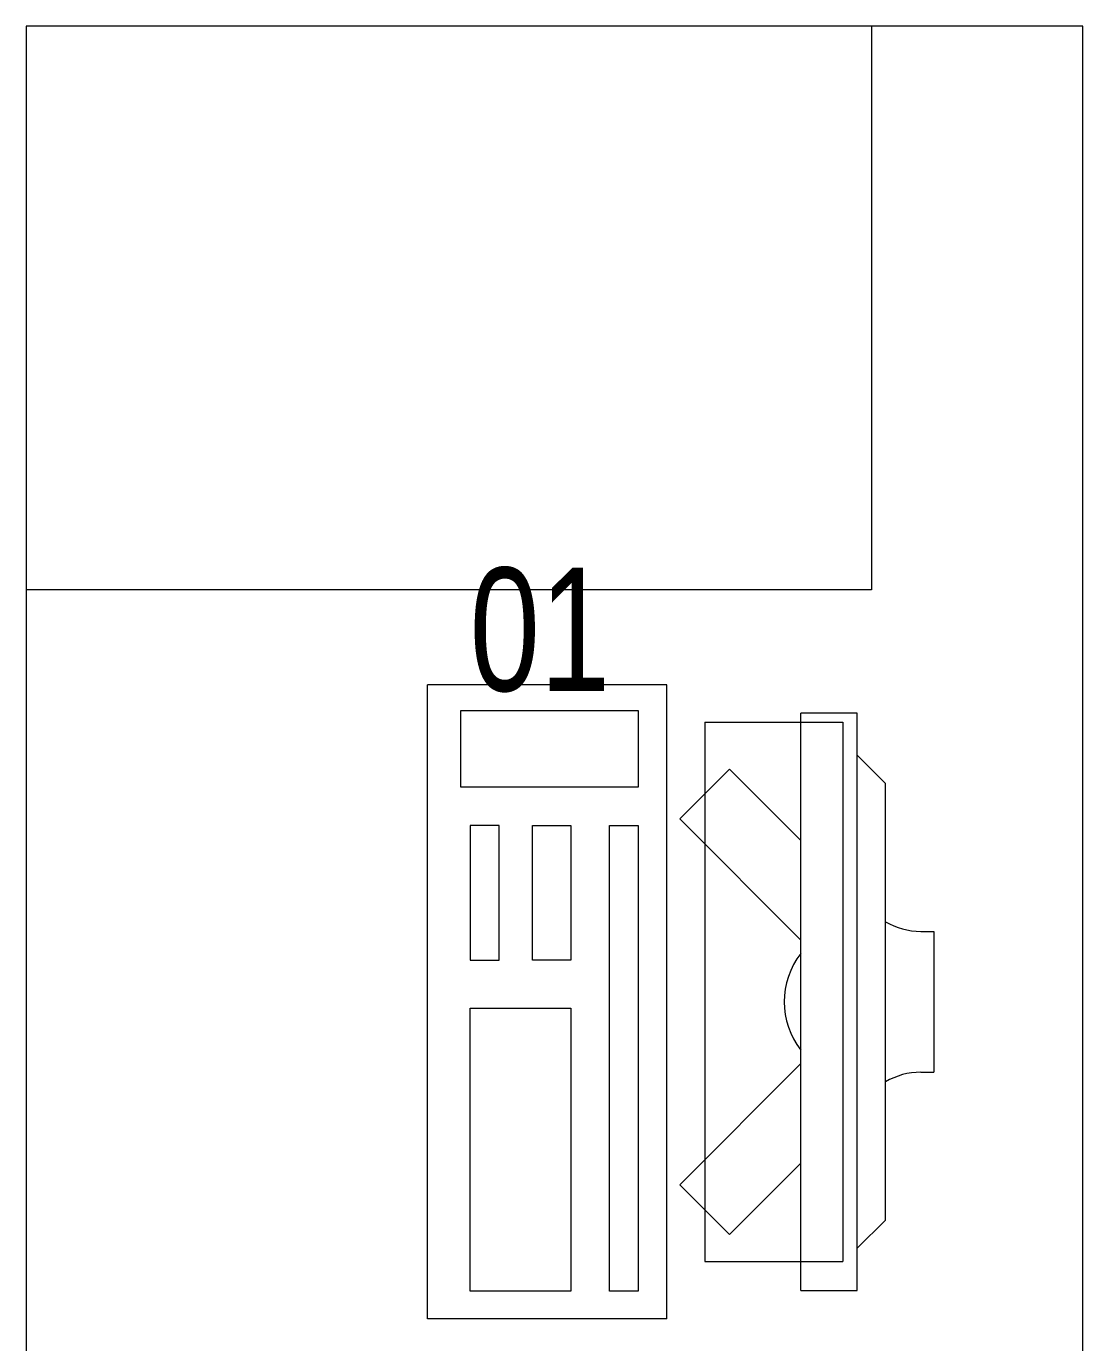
# Model space of a CAD drawing. Header units: millimetres. Extents: x -160614 to 59925, y -157025 to 0.
# Drawn here: x -31447 to -30697, y -103177 to -102243 of the extents above; entities that cross this region are included whole.
import ezdxf

# ---------------------------------------------------------------- set-up
doc = ezdxf.new("R2010")
doc.units = ezdxf.units.MM
doc.header["$LTSCALE"] = 8
doc.linetypes.add('HIDDEN', pattern=[9.525, 6.35, -3.175])
doc.layers.get('0').update_dxf_attribs({"color": 9, "lineweight": 5})
doc.layers.add('72_EGR_EQP_TAG', color=9, linetype='Continuous', lineweight=5)
doc.layers.add('LOADING', color=9, linetype='Continuous', lineweight=5)
doc.layers.get('0').off()
doc.layers.get('0').freeze()
doc.styles.add('X3G_ENTITY_257CFD', font='swisscl.ttf', dxfattribs={"height": 200})

# ---------------------------------------------------------------- blocks, each defined once
blk = doc.blocks.new('ITCWLS1-P')
at = {"layer": 'LOADING'}
for p, q in [((-0.17, 0.45), (-0.17, 0)), ((-0.17, 0.45), (0, 0.45)), ((0, 0.45), (0, 0)), ((-0.26509, 0.43, 0), (-0.30509, 0.43, 0)), ((-0.30509, 0.43, 0), (-0.30509, 0.02, 0)), ((-0.26509, 0.43, 0), (-0.26509, 0.02, 0)), ((-0.14957, 0.43047), (-0.12914, 0.43047)), ((-0.12914, 0.43047), (-0.12914, 0.40893)), ((-0.197, 0.40939), (-0.295, 0.40939)), ((-0.295, 0.02639), (-0.295, 0.40939)), ((-0.197, 0.02639), (-0.197, 0.40939)), ((-0.32509, 0.38, 0), (-0.30509, 0.4, 0)), ((-0.32509, 0.38, 0), (-0.32509, 0.07, 0)), ((-0.35032, 0.275), (-0.35961, 0.275)), ((-0.35961, 0.175), (-0.35961, 0.275)), ((-0.35032, 0.175), (-0.35961, 0.175)), ((-0.32509, 0.07, 0), (-0.30509, 0.05, 0)), ((-0.30509, 0.02, 0), (-0.26509, 0.02, 0)), ((-0.197, 0.02639), (-0.295, 0.02639)), ((-0.17, 0), (0, 0))]:
    blk.add_line(p, q, dxfattribs=at)
at = {"layer": 'LOADING', "extrusion": (2.48281e-10, 3.18408e-10, -1)}
for p, q in [((-0.26509, 0.33952), (-0.21443, 0.39019)), ((-0.17907, 0.35483), (-0.21443, 0.39019)), ((-0.26509, 0.26881), (-0.17907, 0.35483))]:
    blk.add_line(p, q, dxfattribs=at)
at = {"layer": 'LOADING', "extrusion": (2.48281e-10, -3.18408e-10, -1)}
for p, q in [((-0.26509, 0.18119), (-0.17907, 0.09517)), ((-0.26509, 0.11048), (-0.21443, 0.05981)), ((-0.17907, 0.09517), (-0.21443, 0.05981))]:
    blk.add_line(p, q, dxfattribs=at)
at = {"layer": 'LOADING'}
for points in [[(-0.12914, 0.40893), (-0.12914, 0.09996), (-0.14957, 0.09996), (-0.14957, 0.43047)], [(-0.14957, 0.09997), (-0.14957, 0.09997), (-0.14957, 0.09997), (-0.14957, 0.09997), (-0.14957, 0.09997), (-0.14957, 0.09997), (-0.14957, 0.09997), (-0.14957, 0.09997), (-0.14957, 0.09997)], [(-0.14957, 0.09997), (-0.14957, 0.09997), (-0.14957, 0.09997), (-0.14957, 0.09997), (-0.14957, 0.09997), (-0.14957, 0.09997), (-0.14957, 0.09997), (-0.14957, 0.09997), (-0.14957, 0.09997), (-0.14957, 0.09997), (-0.14957, 0.09997), (-0.14957, 0.09997), (-0.14957, 0.09997), (-0.14957, 0.09997), (-0.14957, 0.09997), (-0.14957, 0.09997), (-0.14957, 0.09997), (-0.14957, 0.09997)], [(-0.14957, 0.09996), (-0.14957, 0.09996), (-0.14957, 0.09996), (-0.14957, 0.09996), (-0.14957, 0.09996), (-0.14957, 0.09996), (-0.14957, 0.09996), (-0.14957, 0.09996), (-0.14957, 0.09996), (-0.14957, 0.09996)], [(-0.14957, 0.09996), (-0.14957, 0.09996), (-0.14957, 0.09996), (-0.14957, 0.09996), (-0.14957, 0.09996), (-0.14957, 0.09996), (-0.14957, 0.09996)], [(-0.14957, 0.09997), (-0.14957, 0.09997), (-0.14957, 0.09997), (-0.14957, 0.09997), (-0.14957, 0.09997), (-0.14957, 0.09997), (-0.14957, 0.09997), (-0.14957, 0.09997), (-0.14957, 0.09997), (-0.14957, 0.09997)], [(-0.14957, 0.09997), (-0.14957, 0.09997), (-0.14957, 0.09997), (-0.14957, 0.09997), (-0.14957, 0.09997), (-0.14957, 0.09997), (-0.14957, 0.09997), (-0.14957, 0.09997), (-0.14957, 0.09997), (-0.14957, 0.09997), (-0.14957, 0.09997), (-0.14957, 0.09997), (-0.14957, 0.09997), (-0.14957, 0.09997), (-0.14957, 0.09997)], [(-0.14957, 0.09997), (-0.14957, 0.09997), (-0.14957, 0.09997), (-0.14957, 0.09997), (-0.14957, 0.09997), (-0.14957, 0.09997), (-0.14957, 0.09997), (-0.14957, 0.09997), (-0.14957, 0.09997), (-0.14957, 0.09997)], [(-0.14957, 0.09997), (-0.14957, 0.09997), (-0.14957, 0.09997), (-0.14957, 0.09997), (-0.14957, 0.09997), (-0.14957, 0.09997), (-0.14957, 0.09997), (-0.14957, 0.09997), (-0.14957, 0.09997), (-0.14957, 0.09997)], [(-0.14957, 0.09996), (-0.14957, 0.09996), (-0.14957, 0.09996), (-0.14957, 0.09996), (-0.14957, 0.09996), (-0.14957, 0.09996), (-0.14957, 0.09996), (-0.14957, 0.09996), (-0.14957, 0.09996), (-0.14957, 0.09996), (-0.14957, 0.09996), (-0.14957, 0.09996), (-0.14957, 0.09996), (-0.14957, 0.09996), (-0.14957, 0.09996), (-0.14957, 0.09996), (-0.14957, 0.09996), (-0.14957, 0.09996), (-0.14957, 0.09997), (-0.14957, 0.09997), (-0.14957, 0.09997), (-0.14957, 0.09997), (-0.14957, 0.09997), (-0.14957, 0.09997), (-0.14957, 0.09997), (-0.14957, 0.09997), (-0.14957, 0.09997), (-0.14957, 0.09997), (-0.14957, 0.09997), (-0.14957, 0.09997), (-0.14957, 0.09997), (-0.14957, 0.09997), (-0.14956, 0.09997), (-0.14956, 0.09997), (-0.14956, 0.09997), (-0.14956, 0.09996), (-0.14956, 0.09996), (-0.14956, 0.09996), (-0.14956, 0.09996), (-0.14956, 0.09996), (-0.14956, 0.09996), (-0.14956, 0.09996), (-0.14956, 0.09996), (-0.14956, 0.09996), (-0.14956, 0.09996), (-0.14956, 0.09996), (-0.14956, 0.09996), (-0.14956, 0.09996), (-0.14957, 0.09996), (-0.14957, 0.09996), (-0.14957, 0.09996), (-0.14957, 0.09996), (-0.14957, 0.09996), (-0.14957, 0.09996)], [(-0.14957, 0.09996), (-0.14957, 0.09996), (-0.14957, 0.09996), (-0.14957, 0.09996), (-0.14957, 0.09996), (-0.14957, 0.09996), (-0.14957, 0.09996), (-0.14957, 0.09996), (-0.14957, 0.09996), (-0.14957, 0.09996), (-0.14957, 0.09997), (-0.14957, 0.09997), (-0.14957, 0.09997), (-0.14957, 0.09996), (-0.14957, 0.09996), (-0.14957, 0.09996), (-0.14957, 0.09996), (-0.14957, 0.09996), (-0.14957, 0.09996), (-0.14957, 0.09997), (-0.14957, 0.09997), (-0.14957, 0.09997), (-0.14957, 0.09997), (-0.14957, 0.09997), (-0.14957, 0.09997), (-0.14957, 0.09997), (-0.14957, 0.09997), (-0.14957, 0.09997), (-0.14957, 0.09997), (-0.14957, 0.09997), (-0.14957, 0.09997), (-0.14957, 0.09997), (-0.14957, 0.09997), (-0.14957, 0.09997), (-0.14957, 0.09997), (-0.14957, 0.09997), (-0.14957, 0.09997), (-0.14957, 0.09997), (-0.14957, 0.09997), (-0.14957, 0.09997), (-0.14957, 0.09997), (-0.14957, 0.09997), (-0.14957, 0.09997), (-0.14957, 0.09997), (-0.14957, 0.09997), (-0.14957, 0.09997), (-0.14957, 0.09997), (-0.14957, 0.09997), (-0.14957, 0.09997), (-0.14957, 0.09997), (-0.14957, 0.09997), (-0.14957, 0.09997), (-0.14957, 0.09997), (-0.14957, 0.09997), (-0.14957, 0.09997), (-0.14957, 0.09997), (-0.14957, 0.09997), (-0.14957, 0.09997), (-0.14957, 0.09997), (-0.14957, 0.09997), (-0.14957, 0.09997), (-0.14957, 0.09997), (-0.14957, 0.09997), (-0.14957, 0.09997), (-0.14957, 0.09997), (-0.14957, 0.09997), (-0.14957, 0.09997), (-0.14957, 0.09997), (-0.14957, 0.09997), (-0.14957, 0.09997), (-0.14957, 0.09997), (-0.14957, 0.09997), (-0.14957, 0.09997), (-0.14957, 0.09997), (-0.14957, 0.09997), (-0.14957, 0.09997), (-0.14957, 0.09997), (-0.14957, 0.09997), (-0.14957, 0.09997), (-0.14957, 0.09997), (-0.14956, 0.09997), (-0.14957, 0.09997), (-0.14957, 0.09997), (-0.14957, 0.09997), (-0.14957, 0.09997), (-0.14956, 0.09997), (-0.14957, 0.09997), (-0.14957, 0.09997), (-0.14957, 0.09997), (-0.14957, 0.09997), (-0.14957, 0.09997), (-0.14957, 0.09997), (-0.14957, 0.09997), (-0.14957, 0.09997), (-0.14957, 0.09997), (-0.14957, 0.09997), (-0.14956, 0.09997), (-0.14957, 0.09996), (-0.14957, 0.09996), (-0.14957, 0.09996), (-0.14956, 0.09996), (-0.14957, 0.09996), (-0.14957, 0.09996), (-0.14957, 0.09996), (-0.14957, 0.09996), (-0.14957, 0.09996), (-0.14957, 0.09996), (-0.14957, 0.09996), (-0.14957, 0.09996), (-0.14957, 0.09996), (-0.14957, 0.09996)], [(-0.14957, 0.09996), (-0.14957, 0.09996), (-0.14957, 0.09996), (-0.14957, 0.09996), (-0.14957, 0.09996), (-0.14957, 0.09996), (-0.14957, 0.09996), (-0.14957, 0.09996)], [(-0.14957, 0.09996), (-0.14957, 0.09996), (-0.14957, 0.09996), (-0.14957, 0.09996), (-0.14957, 0.09996), (-0.14957, 0.09996), (-0.14957, 0.09996), (-0.14957, 0.09996), (-0.14957, 0.09996), (-0.14957, 0.09996), (-0.14957, 0.09996), (-0.14957, 0.09996), (-0.14957, 0.09996), (-0.14957, 0.09996), (-0.14957, 0.09996), (-0.14957, 0.09996), (-0.14957, 0.09996), (-0.14957, 0.09996), (-0.14957, 0.09996), (-0.14957, 0.09996), (-0.14957, 0.09996), (-0.14957, 0.09996), (-0.14957, 0.09996), (-0.14957, 0.09996), (-0.14957, 0.09996), (-0.14957, 0.09996), (-0.14957, 0.09996), (-0.14957, 0.09996), (-0.14957, 0.09996), (-0.14957, 0.09996), (-0.14957, 0.09996), (-0.14957, 0.09996), (-0.14957, 0.09996), (-0.14957, 0.09996), (-0.14957, 0.09996), (-0.14957, 0.09996), (-0.14957, 0.09996), (-0.14957, 0.09996), (-0.14957, 0.09996), (-0.14957, 0.09996), (-0.14957, 0.09996), (-0.14957, 0.09996), (-0.14957, 0.09996), (-0.14957, 0.09996), (-0.14957, 0.09996), (-0.14957, 0.09996), (-0.14957, 0.09996), (-0.14957, 0.09996), (-0.14956, 0.09996), (-0.14956, 0.09996), (-0.14956, 0.09996), (-0.14956, 0.09996), (-0.14957, 0.09996), (-0.14957, 0.09996), (-0.14957, 0.09996), (-0.14957, 0.09996), (-0.14957, 0.09996), (-0.14957, 0.09996), (-0.14956, 0.09996), (-0.14957, 0.09996), (-0.14957, 0.09996), (-0.14957, 0.09996), (-0.14957, 0.09996), (-0.14957, 0.09996), (-0.14957, 0.09996), (-0.14957, 0.09996), (-0.14957, 0.09996), (-0.14957, 0.09996), (-0.14957, 0.09996), (-0.14956, 0.09996), (-0.14956, 0.09996), (-0.14957, 0.09996), (-0.14957, 0.09996), (-0.14957, 0.09996), (-0.14957, 0.09996), (-0.14957, 0.09996), (-0.14957, 0.09996), (-0.14957, 0.09996), (-0.14957, 0.09996), (-0.14957, 0.09996), (-0.14957, 0.09996), (-0.14957, 0.09996), (-0.14957, 0.09996), (-0.14957, 0.09996), (-0.14957, 0.09996), (-0.14957, 0.09996), (-0.14957, 0.09996), (-0.14957, 0.09996), (-0.14957, 0.09996)], [(-0.14957, 0.09996), (-0.14957, 0.09996), (-0.14957, 0.09996), (-0.14957, 0.09996), (-0.14957, 0.09996), (-0.14957, 0.09996), (-0.14957, 0.09996), (-0.14957, 0.09996), (-0.14957, 0.09996), (-0.14957, 0.09996), (-0.14957, 0.09996), (-0.14957, 0.09996)], [(-0.14957, 0.09996), (-0.14957, 0.09996), (-0.14956, 0.09996), (-0.14956, 0.09996), (-0.14956, 0.09996), (-0.14956, 0.09996), (-0.14957, 0.09996)], [(-0.14957, 0.09996), (-0.14957, 0.09996), (-0.14957, 0.09996), (-0.14957, 0.09996), (-0.14957, 0.09996), (-0.14957, 0.09996), (-0.14957, 0.09996), (-0.14957, 0.09996), (-0.14957, 0.09996), (-0.14956, 0.09996), (-0.14956, 0.09996), (-0.14956, 0.09996), (-0.14956, 0.09996), (-0.14956, 0.09996), (-0.14956, 0.09996), (-0.14956, 0.09996), (-0.14957, 0.09996)]]:
    blk.add_lwpolyline(points, dxfattribs=at)
for points in [[(-0.1019, 0.43047), (-0.03039, 0.43047), (-0.03039, 0.22944), (-0.1019, 0.22944)], [(-0.1019, 0.19536), (-0.07466, 0.19536), (-0.07466, 0.09996), (-0.1019, 0.09996)], [(-0.03039, 0.19536), (-0.05082, 0.19536), (-0.05082, 0.09996), (-0.03039, 0.09996)], [(-0.14956, 0.09996), (-0.14956, 0.09996), (-0.14956, 0.09996), (-0.14956, 0.09996), (-0.14956, 0.09996), (-0.14956, 0.09996), (-0.14956, 0.09996), (-0.14956, 0.09996), (-0.14957, 0.09996), (-0.14957, 0.09996), (-0.14957, 0.09996), (-0.14957, 0.09996), (-0.14957, 0.09996), (-0.14957, 0.09996), (-0.14957, 0.09996), (-0.14957, 0.09996), (-0.14957, 0.09996), (-0.14957, 0.09996), (-0.14957, 0.09996), (-0.14957, 0.09996), (-0.14957, 0.09996), (-0.14957, 0.09996), (-0.14957, 0.09996), (-0.14957, 0.09996), (-0.14957, 0.09996), (-0.14957, 0.09996), (-0.14957, 0.09996), (-0.14957, 0.09996), (-0.14957, 0.09996), (-0.14957, 0.09996), (-0.14957, 0.09996), (-0.14957, 0.09996), (-0.14957, 0.09996), (-0.14957, 0.09996), (-0.14957, 0.09996), (-0.14957, 0.09996), (-0.14957, 0.09996), (-0.14957, 0.09996), (-0.14957, 0.09996), (-0.14957, 0.09996), (-0.14957, 0.09996), (-0.14957, 0.09996), (-0.14957, 0.09996), (-0.14957, 0.09996), (-0.14957, 0.09996), (-0.14957, 0.09996), (-0.14957, 0.09996), (-0.14957, 0.09996), (-0.14957, 0.09996), (-0.14957, 0.09996), (-0.14957, 0.09996), (-0.14957, 0.09996), (-0.14957, 0.09996), (-0.14957, 0.09996), (-0.14957, 0.09996), (-0.14957, 0.09996), (-0.14957, 0.09996), (-0.14956, 0.09996), (-0.14956, 0.09996), (-0.14956, 0.09996), (-0.14956, 0.09996), (-0.14956, 0.09996), (-0.14956, 0.09996), (-0.14956, 0.09996), (-0.14956, 0.09996), (-0.14956, 0.09996), (-0.14956, 0.09996), (-0.14956, 0.09996), (-0.14956, 0.09996), (-0.14956, 0.09996), (-0.14956, 0.09996), (-0.14956, 0.09996), (-0.14956, 0.09996), (-0.14956, 0.09996), (-0.14956, 0.09996), (-0.14956, 0.09996), (-0.14956, 0.09996), (-0.14956, 0.09996), (-0.14956, 0.09996), (-0.14956, 0.09996), (-0.14956, 0.09996), (-0.14956, 0.09996), (-0.14956, 0.09996), (-0.14956, 0.09996), (-0.14956, 0.09996), (-0.14956, 0.09996), (-0.14956, 0.09996), (-0.14956, 0.09996), (-0.14956, 0.09996), (-0.14957, 0.09996), (-0.14957, 0.09996), (-0.14957, 0.09996), (-0.14957, 0.09996), (-0.14957, 0.09996), (-0.14957, 0.09996), (-0.14957, 0.09996), (-0.14957, 0.09996), (-0.14957, 0.09996), (-0.14957, 0.09996), (-0.14957, 0.09996), (-0.14957, 0.09996), (-0.14957, 0.09996), (-0.14957, 0.09996), (-0.14957, 0.09996), (-0.14957, 0.09996), (-0.14957, 0.09996), (-0.14957, 0.09996), (-0.14957, 0.09996), (-0.14957, 0.09996), (-0.14957, 0.09996), (-0.14957, 0.09996), (-0.14957, 0.09996), (-0.14957, 0.09996), (-0.14957, 0.09996), (-0.14957, 0.09996), (-0.14957, 0.09996), (-0.14957, 0.09996), (-0.14957, 0.09996), (-0.14957, 0.09996), (-0.14957, 0.09996), (-0.14957, 0.09996), (-0.14957, 0.09996), (-0.14957, 0.09996), (-0.14957, 0.09996), (-0.14957, 0.09996), (-0.14957, 0.09996), (-0.14957, 0.09996), (-0.14957, 0.09996), (-0.14957, 0.09996), (-0.14957, 0.09996), (-0.14957, 0.09996), (-0.14957, 0.09996), (-0.14957, 0.09996), (-0.14957, 0.09996), (-0.14957, 0.09996), (-0.14957, 0.09996), (-0.14957, 0.09996), (-0.14957, 0.09996), (-0.14957, 0.09996), (-0.14957, 0.09996), (-0.14957, 0.09996), (-0.14957, 0.09996), (-0.14957, 0.09996), (-0.14957, 0.09996), (-0.14957, 0.09996), (-0.14957, 0.09996), (-0.14957, 0.09996), (-0.14957, 0.09996), (-0.14957, 0.09996), (-0.14957, 0.09996), (-0.14957, 0.09996), (-0.14957, 0.09996), (-0.14957, 0.09996), (-0.14957, 0.09996), (-0.14956, 0.09996), (-0.14956, 0.09996), (-0.14956, 0.09996), (-0.14956, 0.09996), (-0.14956, 0.09996), (-0.14956, 0.09996), (-0.14956, 0.09996), (-0.14956, 0.09996), (-0.14956, 0.09996), (-0.14956, 0.09996), (-0.14956, 0.09996), (-0.14956, 0.09996), (-0.14956, 0.09996), (-0.14956, 0.09996), (-0.14956, 0.09996), (-0.14956, 0.09996), (-0.14956, 0.09996), (-0.14956, 0.09996), (-0.14956, 0.09996), (-0.14956, 0.09996), (-0.14956, 0.09996), (-0.14956, 0.09996), (-0.14956, 0.09996), (-0.14956, 0.09996), (-0.14956, 0.09996), (-0.14956, 0.09996), (-0.14956, 0.09996), (-0.14956, 0.09996), (-0.14956, 0.09996), (-0.14956, 0.09996), (-0.14956, 0.09996), (-0.14956, 0.09996), (-0.14956, 0.09996), (-0.14956, 0.09996), (-0.14956, 0.09996), (-0.14956, 0.09996), (-0.14956, 0.09996), (-0.14956, 0.09996), (-0.14956, 0.09996), (-0.14956, 0.09996), (-0.14956, 0.09996), (-0.14956, 0.09996), (-0.14956, 0.09996), (-0.14956, 0.09996), (-0.14956, 0.09996), (-0.14956, 0.09996), (-0.14956, 0.09996), (-0.14957, 0.09996), (-0.14957, 0.09996), (-0.14957, 0.09996), (-0.14957, 0.09996), (-0.14957, 0.09996), (-0.14957, 0.09996), (-0.14957, 0.09996), (-0.14957, 0.09996), (-0.14957, 0.09996), (-0.14957, 0.09996), (-0.14957, 0.09996), (-0.14957, 0.09996), (-0.14957, 0.09996), (-0.14957, 0.09996), (-0.14957, 0.09996), (-0.14957, 0.09996), (-0.14957, 0.09996), (-0.14957, 0.09996), (-0.14957, 0.09996), (-0.14957, 0.09996), (-0.14957, 0.09996), (-0.14957, 0.09996), (-0.14957, 0.09996), (-0.14957, 0.09996), (-0.14957, 0.09996), (-0.14957, 0.09996), (-0.14957, 0.09996), (-0.14957, 0.09996), (-0.14957, 0.09996), (-0.14957, 0.09996), (-0.14957, 0.09996), (-0.14957, 0.09996), (-0.14957, 0.09996), (-0.14957, 0.09996), (-0.14956, 0.09996), (-0.14956, 0.09996), (-0.14956, 0.09996), (-0.14956, 0.09996), (-0.14956, 0.09996), (-0.14956, 0.09996), (-0.14956, 0.09996), (-0.14956, 0.09996), (-0.14956, 0.09996), (-0.14956, 0.09996), (-0.14956, 0.09996), (-0.14956, 0.09996), (-0.14956, 0.09996), (-0.14956, 0.09996), (-0.14956, 0.09996), (-0.14956, 0.09996), (-0.14956, 0.09996), (-0.14956, 0.09996), (-0.14956, 0.09996), (-0.14956, 0.09996), (-0.14956, 0.09996), (-0.14956, 0.09996), (-0.14956, 0.09996), (-0.14956, 0.09996), (-0.14956, 0.09996), (-0.14956, 0.09996), (-0.14956, 0.09996), (-0.14956, 0.09996), (-0.14956, 0.09996), (-0.14956, 0.09996), (-0.14956, 0.09996), (-0.14956, 0.09996), (-0.14956, 0.09996), (-0.14956, 0.09996), (-0.14956, 0.09996), (-0.14956, 0.09996), (-0.14956, 0.09996), (-0.14956, 0.09996), (-0.14956, 0.09996), (-0.14956, 0.09996), (-0.14956, 0.09996), (-0.14956, 0.09996)], [(-0.14957, 0.09996), (-0.14957, 0.09996), (-0.14957, 0.09996), (-0.14957, 0.09996), (-0.14957, 0.09996), (-0.14957, 0.09996), (-0.14957, 0.09996), (-0.14957, 0.09996), (-0.14957, 0.09996), (-0.14957, 0.09996), (-0.14957, 0.09996), (-0.14957, 0.09996), (-0.14957, 0.09996), (-0.14957, 0.09996), (-0.14957, 0.09996), (-0.14957, 0.09996), (-0.14957, 0.09996), (-0.14957, 0.09996), (-0.14957, 0.09996), (-0.14957, 0.09996), (-0.14957, 0.09996), (-0.14957, 0.09996), (-0.14957, 0.09996), (-0.14957, 0.09996), (-0.14957, 0.09996), (-0.14957, 0.09996), (-0.14957, 0.09996), (-0.14957, 0.09996), (-0.14957, 0.09996), (-0.14957, 0.09996), (-0.14957, 0.09996), (-0.14957, 0.09996), (-0.14957, 0.09996), (-0.14957, 0.09996), (-0.14957, 0.09996), (-0.14957, 0.09996), (-0.14957, 0.09996), (-0.14957, 0.09996), (-0.14957, 0.09996), (-0.14957, 0.09996), (-0.14957, 0.09996), (-0.14957, 0.09996), (-0.14957, 0.09996), (-0.14957, 0.09996), (-0.14957, 0.09996), (-0.14957, 0.09996), (-0.14957, 0.09996), (-0.14957, 0.09996), (-0.14957, 0.09996), (-0.14957, 0.09996), (-0.14957, 0.09996), (-0.14957, 0.09996), (-0.14957, 0.09996), (-0.14957, 0.09996), (-0.14957, 0.09996), (-0.14957, 0.09996), (-0.14957, 0.09996), (-0.14957, 0.09996), (-0.14957, 0.09996), (-0.14957, 0.09996), (-0.14957, 0.09996), (-0.14957, 0.09996), (-0.14957, 0.09996), (-0.14957, 0.09996), (-0.14957, 0.09996), (-0.14957, 0.09996), (-0.14957, 0.09996), (-0.14957, 0.09996), (-0.14957, 0.09996), (-0.14957, 0.09996), (-0.14957, 0.09996), (-0.14957, 0.09996), (-0.14957, 0.09996), (-0.14957, 0.09996), (-0.14957, 0.09996), (-0.14957, 0.09996), (-0.14957, 0.09996), (-0.14957, 0.09996), (-0.14957, 0.09996), (-0.14957, 0.09996), (-0.14957, 0.09996), (-0.14957, 0.09996), (-0.14957, 0.09996), (-0.14957, 0.09996), (-0.14957, 0.09996), (-0.14957, 0.09996), (-0.14957, 0.09996), (-0.14957, 0.09996), (-0.14957, 0.09996), (-0.14957, 0.09996), (-0.14957, 0.09996), (-0.14957, 0.09996), (-0.14957, 0.09996), (-0.14957, 0.09996), (-0.14957, 0.09996), (-0.14957, 0.09996), (-0.14957, 0.09996), (-0.14957, 0.09996), (-0.14957, 0.09996), (-0.14957, 0.09996), (-0.14957, 0.09996), (-0.14957, 0.09996), (-0.14957, 0.09996), (-0.14957, 0.09996), (-0.14957, 0.09996), (-0.14957, 0.09996), (-0.14957, 0.09996), (-0.14957, 0.09996), (-0.14957, 0.09996), (-0.14957, 0.09996), (-0.14957, 0.09996), (-0.14957, 0.09996), (-0.14957, 0.09996), (-0.14957, 0.09996), (-0.14957, 0.09996), (-0.14957, 0.09996), (-0.14957, 0.09996), (-0.14957, 0.09996), (-0.14957, 0.09996), (-0.14957, 0.09996), (-0.14957, 0.09996), (-0.14957, 0.09996), (-0.14957, 0.09996), (-0.14957, 0.09996), (-0.14957, 0.09996), (-0.14957, 0.09996), (-0.14957, 0.09996), (-0.14957, 0.09996), (-0.14957, 0.09996), (-0.14957, 0.09996), (-0.14957, 0.09996), (-0.14957, 0.09996), (-0.14957, 0.09996), (-0.14957, 0.09996), (-0.14957, 0.09996), (-0.14957, 0.09996), (-0.14957, 0.09996), (-0.14957, 0.09996), (-0.14957, 0.09996), (-0.14957, 0.09996), (-0.14957, 0.09996), (-0.14957, 0.09996), (-0.14957, 0.09996), (-0.14957, 0.09996), (-0.14957, 0.09996), (-0.14957, 0.09996), (-0.14957, 0.09996), (-0.14957, 0.09996), (-0.14957, 0.09996), (-0.14957, 0.09996), (-0.14957, 0.09996), (-0.14957, 0.09996), (-0.14957, 0.09996), (-0.14957, 0.09996), (-0.14957, 0.09996), (-0.14957, 0.09996), (-0.14957, 0.09996), (-0.14957, 0.09996), (-0.14957, 0.09996), (-0.14957, 0.09996), (-0.14957, 0.09996), (-0.14957, 0.09996), (-0.14957, 0.09996), (-0.14957, 0.09996), (-0.14957, 0.09996), (-0.14957, 0.09996), (-0.14957, 0.09996), (-0.14957, 0.09996), (-0.14957, 0.09996), (-0.14957, 0.09996), (-0.14957, 0.09996), (-0.14957, 0.09996), (-0.14957, 0.09996), (-0.14957, 0.09996), (-0.14957, 0.09996), (-0.14957, 0.09996), (-0.14957, 0.09996), (-0.14957, 0.09996), (-0.14957, 0.09996), (-0.14957, 0.09996), (-0.14957, 0.09996), (-0.14957, 0.09996), (-0.14957, 0.09996), (-0.14957, 0.09996), (-0.14957, 0.09996), (-0.14957, 0.09996), (-0.14957, 0.09996), (-0.14957, 0.09996), (-0.14957, 0.09996), (-0.14957, 0.09996), (-0.14957, 0.09996), (-0.14957, 0.09996), (-0.14957, 0.09996), (-0.14957, 0.09996), (-0.14957, 0.09996), (-0.14957, 0.09996), (-0.14957, 0.09996), (-0.14957, 0.09996), (-0.14957, 0.09996), (-0.14957, 0.09996), (-0.14957, 0.09996), (-0.14957, 0.09996), (-0.14957, 0.09996), (-0.14957, 0.09996), (-0.14957, 0.09996), (-0.14957, 0.09996), (-0.14957, 0.09996), (-0.14957, 0.09996), (-0.14957, 0.09996), (-0.14957, 0.09996), (-0.14957, 0.09996), (-0.14957, 0.09996), (-0.14957, 0.09996), (-0.14957, 0.09996)], [(-0.14957, 0.09996), (-0.14957, 0.09996), (-0.14957, 0.09996), (-0.14957, 0.09996), (-0.14957, 0.09996), (-0.14957, 0.09996), (-0.14957, 0.09996), (-0.14957, 0.09996), (-0.14957, 0.09996), (-0.14957, 0.09996), (-0.14957, 0.09996), (-0.14957, 0.09996), (-0.14957, 0.09996), (-0.14957, 0.09996), (-0.14957, 0.09996), (-0.14957, 0.09996), (-0.14957, 0.09996), (-0.14957, 0.09996), (-0.14957, 0.09996), (-0.14957, 0.09996), (-0.14957, 0.09996), (-0.14957, 0.09996), (-0.14957, 0.09996), (-0.14957, 0.09996), (-0.14957, 0.09996), (-0.14957, 0.09996), (-0.14957, 0.09996), (-0.14957, 0.09996), (-0.14957, 0.09996), (-0.14957, 0.09996), (-0.14957, 0.09996), (-0.14957, 0.09996), (-0.14957, 0.09996), (-0.14957, 0.09996), (-0.14957, 0.09996), (-0.14957, 0.09996), (-0.14957, 0.09996), (-0.14957, 0.09996), (-0.14957, 0.09996), (-0.14957, 0.09996), (-0.14957, 0.09996), (-0.14957, 0.09996), (-0.14957, 0.09996), (-0.14957, 0.09996), (-0.14957, 0.09996), (-0.14957, 0.09996), (-0.14957, 0.09996), (-0.14957, 0.09996), (-0.14957, 0.09996), (-0.14957, 0.09996), (-0.14957, 0.09996), (-0.14957, 0.09996), (-0.14957, 0.09996), (-0.14957, 0.09996), (-0.14957, 0.09996), (-0.14957, 0.09996), (-0.14957, 0.09996), (-0.14957, 0.09996), (-0.14957, 0.09996), (-0.14957, 0.09996), (-0.14957, 0.09996), (-0.14957, 0.09996), (-0.14957, 0.09996), (-0.14957, 0.09996), (-0.14957, 0.09996), (-0.14957, 0.09996), (-0.14957, 0.09996), (-0.14957, 0.09996), (-0.14957, 0.09996), (-0.14957, 0.09996), (-0.14957, 0.09996), (-0.14957, 0.09996), (-0.14957, 0.09996), (-0.14957, 0.09996), (-0.14957, 0.09996), (-0.14957, 0.09996), (-0.14957, 0.09996), (-0.14957, 0.09996), (-0.14957, 0.09996), (-0.14957, 0.09996), (-0.14957, 0.09996), (-0.14957, 0.09996), (-0.14957, 0.09996), (-0.14957, 0.09996), (-0.14957, 0.09996), (-0.14957, 0.09996), (-0.14957, 0.09996), (-0.14957, 0.09996), (-0.14957, 0.09996), (-0.14957, 0.09996), (-0.14957, 0.09996), (-0.14957, 0.09996), (-0.14957, 0.09996), (-0.14957, 0.09996), (-0.14957, 0.09996), (-0.14957, 0.09996), (-0.14957, 0.09996), (-0.14957, 0.09996), (-0.14957, 0.09996), (-0.14957, 0.09996), (-0.14957, 0.09996), (-0.14957, 0.09996), (-0.14957, 0.09996), (-0.14957, 0.09996), (-0.14957, 0.09996), (-0.14957, 0.09996), (-0.14957, 0.09996), (-0.14957, 0.09996), (-0.14957, 0.09996), (-0.14957, 0.09996), (-0.14957, 0.09996), (-0.14957, 0.09996), (-0.14957, 0.09996), (-0.14957, 0.09996), (-0.14957, 0.09996), (-0.14957, 0.09996), (-0.14957, 0.09996), (-0.14957, 0.09996), (-0.14957, 0.09996), (-0.14957, 0.09996), (-0.14957, 0.09996), (-0.14957, 0.09996), (-0.14957, 0.09996), (-0.14957, 0.09996), (-0.14957, 0.09996), (-0.14957, 0.09996), (-0.14957, 0.09996), (-0.14957, 0.09996), (-0.14957, 0.09996), (-0.14957, 0.09996), (-0.14957, 0.09996), (-0.14957, 0.09996), (-0.14957, 0.09996), (-0.14957, 0.09996), (-0.14957, 0.09996), (-0.14957, 0.09996), (-0.14957, 0.09996), (-0.14957, 0.09996), (-0.14957, 0.09996), (-0.14957, 0.09996), (-0.14957, 0.09996), (-0.14957, 0.09996), (-0.14957, 0.09996), (-0.14957, 0.09996), (-0.14957, 0.09996), (-0.14957, 0.09996), (-0.14957, 0.09996), (-0.14957, 0.09996), (-0.14957, 0.09996), (-0.14957, 0.09996), (-0.14957, 0.09996), (-0.14957, 0.09996), (-0.14957, 0.09996), (-0.14957, 0.09996), (-0.14957, 0.09996), (-0.14957, 0.09996), (-0.14957, 0.09996), (-0.14957, 0.09996), (-0.14957, 0.09996), (-0.14957, 0.09996), (-0.14957, 0.09996), (-0.14957, 0.09996), (-0.14957, 0.09996), (-0.14957, 0.09996), (-0.14957, 0.09996), (-0.14957, 0.09996), (-0.14957, 0.09996), (-0.14957, 0.09996), (-0.14957, 0.09996), (-0.14957, 0.09996), (-0.14957, 0.09996), (-0.14957, 0.09996), (-0.14957, 0.09996), (-0.14957, 0.09996), (-0.14957, 0.09996), (-0.14957, 0.09996), (-0.14957, 0.09996), (-0.14957, 0.09996), (-0.14957, 0.09996), (-0.14957, 0.09996), (-0.14957, 0.09996), (-0.14957, 0.09996), (-0.14957, 0.09996), (-0.14957, 0.09996), (-0.14957, 0.09996), (-0.14957, 0.09996), (-0.14957, 0.09996), (-0.14957, 0.09996), (-0.14957, 0.09996), (-0.14957, 0.09996), (-0.14957, 0.09996), (-0.14957, 0.09996), (-0.14957, 0.09996), (-0.14957, 0.09996), (-0.14957, 0.09996), (-0.14957, 0.09996), (-0.14957, 0.09996), (-0.14957, 0.09996), (-0.14957, 0.09996), (-0.14957, 0.09996), (-0.14957, 0.09996), (-0.14957, 0.09996), (-0.14957, 0.09996), (-0.14957, 0.09996), (-0.14957, 0.09996), (-0.14957, 0.09996), (-0.14957, 0.09996), (-0.14957, 0.09996), (-0.14957, 0.09996), (-0.14957, 0.09996), (-0.14957, 0.09996), (-0.14957, 0.09996), (-0.14957, 0.09996), (-0.14957, 0.09996), (-0.14957, 0.09996), (-0.14957, 0.09996), (-0.14957, 0.09996), (-0.14957, 0.09996), (-0.14957, 0.09996)], [(-0.14957, 0.0727), (-0.02358, 0.0727), (-0.02358, 0.01818), (-0.14957, 0.01818)]]:
    blk.add_lwpolyline(points, close=True, dxfattribs=at)
for centre, radius, start, end in [((-0.35032, 0.325), 0.05, 270, 300.30934), ((-0.3089, 0.225), 0.05564, 321.94311, 38.05689), ((-0.35032, 0.125), 0.05, 59.69066, 90)]:
    blk.add_arc(centre, radius, start, end, dxfattribs=at)
blk = doc.blocks.new('GF21043-P')
for p, q in [((0.8, 0.75), (-0.8, 0.75)), ((-0.8, 0.75), (-0.8, 0)), ((-0.8, 0), (0.8, 0))]:
    blk.add_line(p, q)
at = {"linetype": 'HIDDEN'}
for p, q in [((-0.8, 0.6), (-0.4, 0.6)), ((-0.4, 0.6), (-0.4, 0))]:
    blk.add_line(p, q, dxfattribs=at)
blk = doc.blocks.new('1stF')
at = {"layer": 'LOADING', "color": 9, "extrusion": (-6.18937e-17, 3.19512e-06, 1), "xscale": 1000.000000000004, "yscale": 1000.000000000004, "zscale": 1000.000000000004, "rotation": 269.9999999999996}
blk.add_blockref('GF21043-P', (-31447.34, -103042.61, -0.33), dxfattribs=at)
at = {"layer": 'LOADING', "color": 9, "xscale": 1000, "yscale": 1000, "zscale": 1000, "rotation": 180}
blk.add_blockref('ITCWLS1-P', (-31162.54, -102710.09), dxfattribs=at)
at = {"layer": '72_EGR_EQP_TAG', "color": 9, "insert": (-31082.7, -102626.93), "char_height": 87.473, "attachment_point": 2, "style": 'X3G_ENTITY_257CFD'}
blk.add_mtext('01', dxfattribs=at)

msp = doc.modelspace()

# ---------------------------------------------------------------- block references
at = {"layer": '72_EGR_EQP_TAG'}
msp.add_blockref('1stF', (0, 0), dxfattribs=at)

doc.saveas('drawing.dxf')
